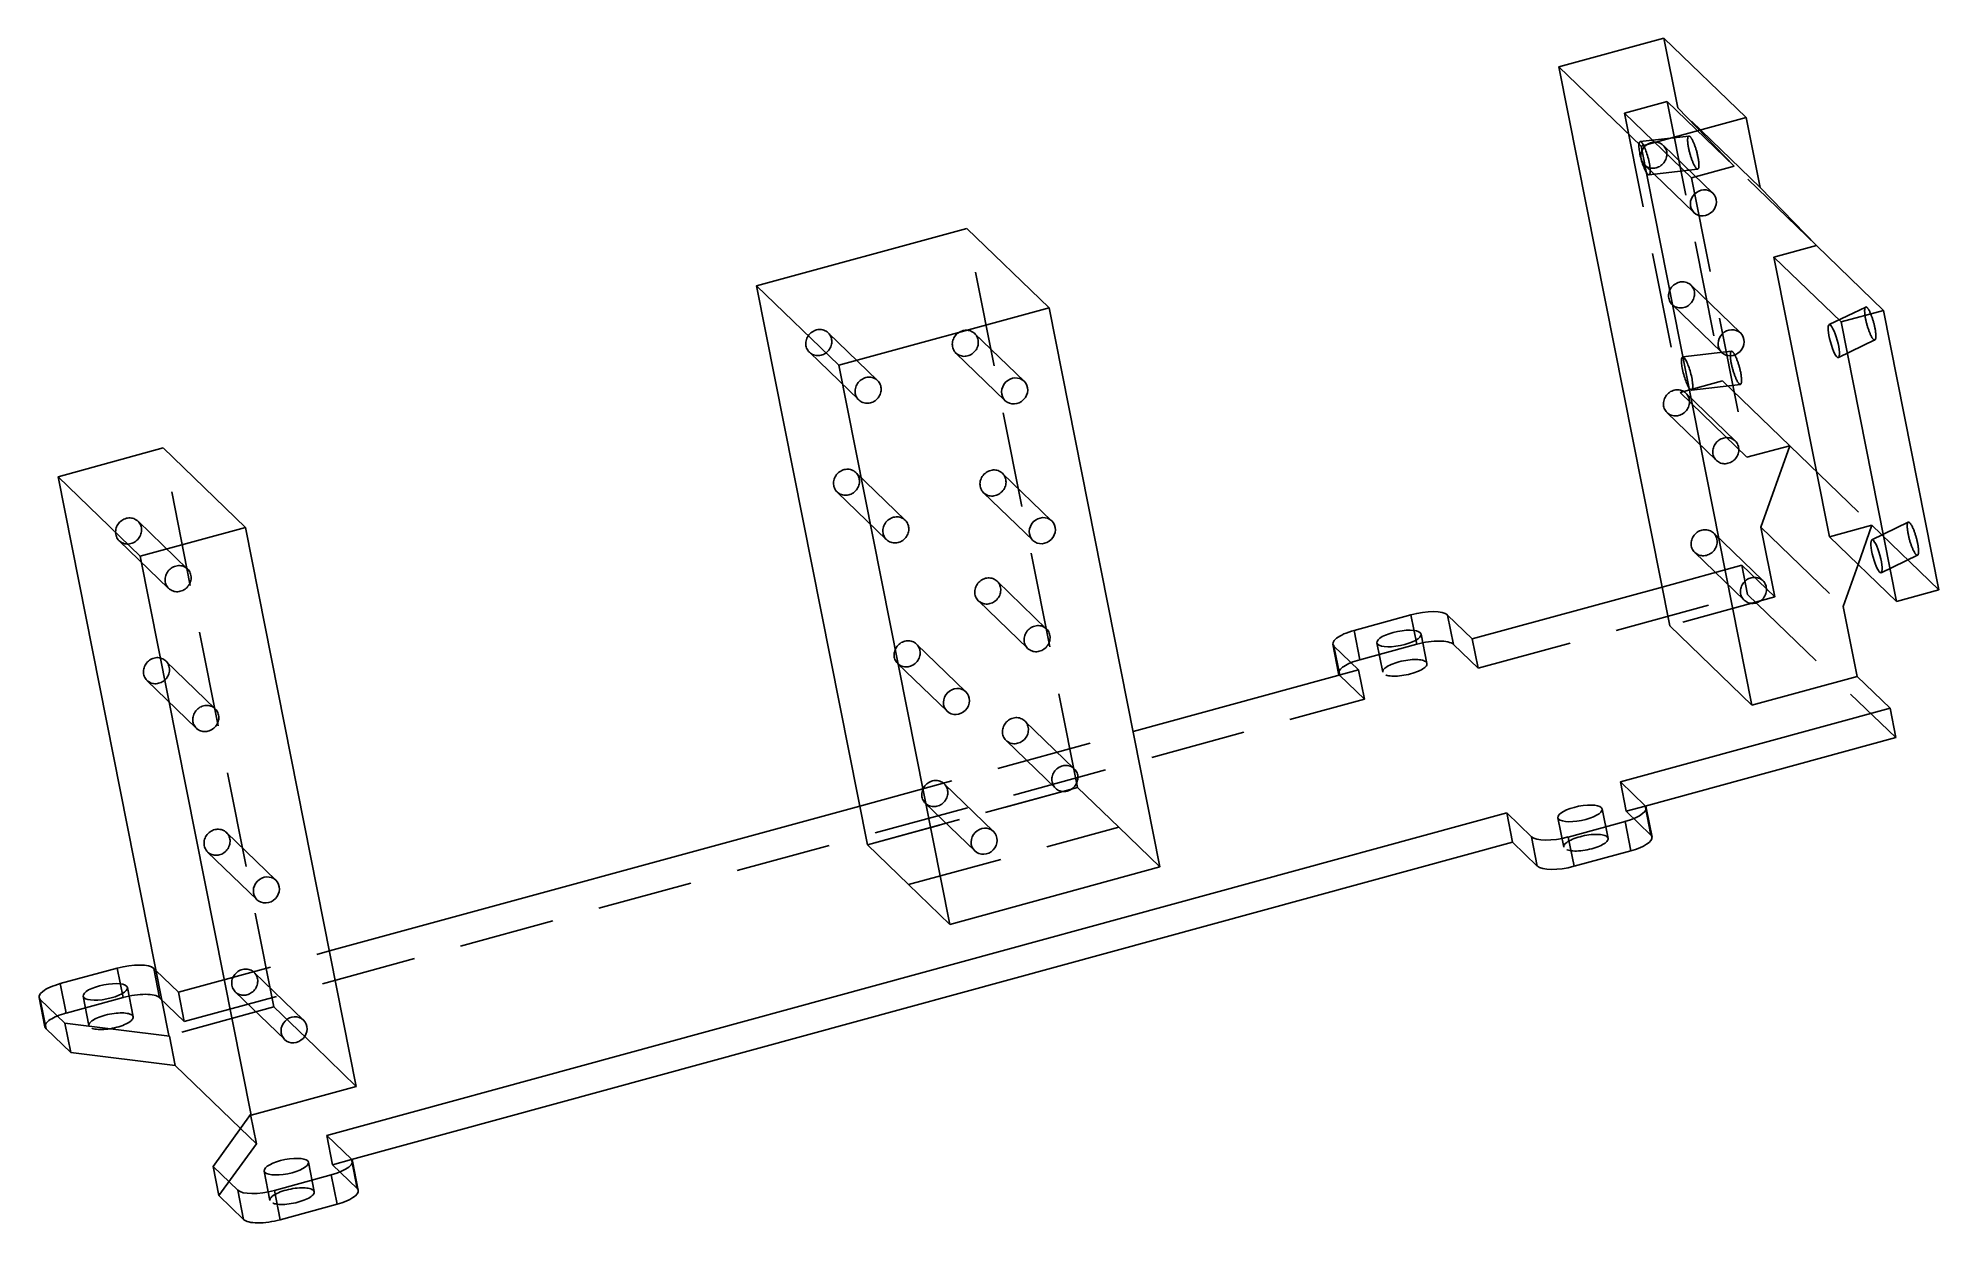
# Model space of a CAD drawing. Header units: millimetres. Extents: x -34 to 93, y -3 to 76.
import ezdxf

# ---------------------------------------------------------------- set-up
doc = ezdxf.new("R2010")
doc.units = ezdxf.units.MM
doc.linetypes.add('HIDDEN', pattern=[9.525, 6.35, -3.175])
doc.layers.get('0').update_dxf_attribs({"color": 253, "lineweight": 70, "true_color": 0x8faf8f})
doc.layers.add('Hidden', color=98, linetype='HIDDEN', lineweight=70, true_color=0x054805)

msp = doc.modelspace()

# ---------------------------------------------------------------- linework, layer by layer
at = {"color": 98, "lineweight": -3, "true_color": 0x054805}
for p, q in [((74.31, 75.78), (67.32, 73.87)), ((74.31, 75.78), (79.78, 70.5)), ((72.8, 68.59), (67.32, 73.87)), ((67.32, 73.87), (74.69, 36.7)), ((72.8, 68.59), (79.78, 70.5)), ((79.78, 70.5), (80.7, 65.85)), ((80.16, 31.41), (72.8, 68.59)), ((80.7, 65.85), (84.46, 61.98)), ((27.96, 63.12), (13.98, 59.3)), ((27.96, 63.12), (33.43, 57.83)), ((84.46, 61.98), (81.62, 61.2)), ((88.91, 57.67), (84.46, 61.98)), ((81.62, 61.2), (86.08, 56.9)), ((85.31, 42.62), (81.62, 61.2)), ((19.46, 54.02), (13.98, 59.3)), ((13.98, 59.3), (21.35, 22.13)), ((19.46, 54.02), (33.43, 57.83)), ((33.43, 57.83), (40.8, 20.66)), ((88.91, 57.67), (86.08, 56.9)), ((89.76, 38.31), (86.08, 56.9)), ((92.59, 39.09), (88.91, 57.67)), ((26.82, 16.84), (19.46, 54.02)), ((-25.48, 48.52), (-32.46, 46.61)), ((-25.48, 48.52), (-20, 43.24)), ((-26.99, 41.33), (-32.46, 46.61)), ((-32.46, 46.61), (-25.1, 9.44)), ((-26.99, 41.33), (-20, 43.24)), ((-20, 43.24), (-12.64, 6.06)), ((85.31, 42.62), (89.76, 38.31)), ((-19.62, 4.16), (-26.99, 41.33)), ((87.22, 40.77), (86.23, 37.97)), ((61.56, 35.83), (74.18, 39.27)), ((86.23, 37.97), (87.15, 33.32)), ((89.76, 38.31), (92.59, 39.09)), ((53.71, 36.39), (57.49, 37.42)), ((59.92, 37.41), (61.56, 35.83)), ((80.16, 31.41), (74.69, 36.7)), ((52.3, 35.48), (52.68, 33.52)), ((52.75, 33.42), (52.37, 35.35)), ((54.01, 33.76), (52.37, 35.35)), ((39.01, 29.67), (54.01, 33.76)), ((80.16, 31.41), (87.15, 33.32)), ((87.15, 33.32), (89.34, 31.21)), ((89.34, 31.21), (71.41, 26.31)), ((89.72, 29.26), (89.34, 31.21)), ((89.72, 29.26), (73.07, 24.71)), ((71.41, 26.31), (73.06, 24.73)), ((63.86, 24.25), (-14.6, 2.81)), ((-14.42, 15.07), (20.84, 24.7)), ((65.5, 22.66), (63.86, 24.25)), ((64.25, 22.3), (63.86, 24.25)), ((73.52, 22.65), (73.13, 24.6)), ((71.72, 23.68), (67.94, 22.65)), ((71.72, 23.68), (72.1, 21.73)), ((64.25, 22.3), (-12.94, 1.21)), ((24.09, 19.49), (21.35, 22.13)), ((24.09, 19.49), (21.35, 22.13)), ((65.89, 20.71), (64.25, 22.3)), ((65.5, 22.66), (65.89, 20.71)), ((68.33, 20.7), (67.94, 22.65)), ((72.1, 21.73), (68.33, 20.7)), ((26.82, 16.84), (40.8, 20.66)), ((40.8, 20.66), (26.82, 16.84)), ((26.82, 16.84), (24.09, 19.49)), ((26.82, 16.84), (24.09, 19.49)), ((-32.31, 12.9), (-28.53, 13.93)), ((-26.09, 13.91), (-25.96, 13.78)), ((-33.72, 11.98), (-33.33, 10.03)), ((-33.26, 9.9), (-33.65, 11.85)), ((-32.01, 10.27), (-33.65, 11.85)), ((-25.06, 9.41), (-32.01, 10.27)), ((-32.01, 10.27), (-31.62, 8.31)), ((-31.62, 8.31), (-33.26, 9.9)), ((-25.06, 9.41), (-25.1, 9.44)), ((-24.67, 7.45), (-25.06, 9.41)), ((-24.67, 7.45), (-31.62, 8.31)), ((-20.33, 3.26), (-24.67, 7.45)), ((-19.62, 4.16), (-12.64, 6.06)), ((-22.15, 0.75), (-19.66, 4.19)), ((-19.62, 4.16), (-19.66, 4.19)), ((-14.6, 2.81), (-12.96, 1.23)), ((-20.51, -0.83), (-22.15, 0.75)), ((-21.77, -1.2), (-22.15, 0.75)), ((-14.3, 0.18), (-18.08, -0.85)), ((-14.3, 0.18), (-13.91, -1.77)), ((-12.5, -0.85), (-12.89, 1.1)), ((-20.13, -2.79), (-21.77, -1.2)), ((-20.51, -0.83), (-20.13, -2.79)), ((-17.69, -2.8), (-18.08, -0.85)), ((-13.91, -1.77), (-17.69, -2.8))]:
    msp.add_line(p, q, dxfattribs=at)
for centre, major_axis, ratio in [((76.93, 64.82), (0.625, 0.647), 0.924817), ((78.77, 55.52), (0.625, 0.647), 0.924817), ((31.14, 52.31), (0.625, 0.647), 0.924817), ((32.98, 43.02), (0.625, 0.647), 0.924817), ((56.69, 35.85), (-1.47, -0.29), 0.320048), ((27.27, 31.66), (0.625, 0.647), 0.924817), ((68.73, 24.22), (-1.47, -0.29), 0.320048), ((29.11, 22.37), (0.625, 0.647), 0.924817), ((-18.61, 19.13), (0.625, 0.647), 0.924817), ((-29.32, 12.35), (-1.47, -0.29), 0.320048), ((-16.77, 9.83), (0.625, 0.647), 0.924817), ((-17.28, 0.73), (-1.47, -0.29), 0.320048)]:
    msp.add_ellipse(centre, major_axis=major_axis, ratio=ratio, dxfattribs=at)
at = {"color": 98, "lineweight": -3, "true_color": 0x054805, "extrusion": (6.02427e-17, 1.64568e-17, -1)}
for centre in [(85.6, 55.63), (88.44, 41.32)]:
    msp.add_ellipse(centre, major_axis=(-0.3, 1.1), ratio=0.205628, dxfattribs=at)
at = {"color": 98, "lineweight": -3, "true_color": 0x054805, "extrusion": (5.44523e-17, 1.07904e-17, -1)}
for centre, start_param, end_param in [((58.03, 36.9), 4.493604, 6.0644), ((54.26, 35.86), 2.922807, 4.493604), ((54.64, 33.91), 2.95692, 3.141691), ((71.17, 24.21), 6.0644, 7.635196), ((67.39, 23.18), 1.352011, 2.922807), ((71.55, 22.26), 0.000099, 1.352011), ((67.78, 21.23), 1.352011, 2.922807), ((-27.98, 13.4), 4.493604, 6.0644), ((-31.76, 12.37), 2.922807, 4.493604), ((-14.85, 0.71), 6.0644, 7.635196), ((-18.62, -0.32), 1.352011, 2.922807)]:
    msp.add_ellipse(centre, major_axis=(1.96, 0.39), ratio=0.320048, start_param=start_param, end_param=end_param, dxfattribs=at)
at = {"color": 98, "lineweight": -3, "true_color": 0x054805}
for centre, start_param, end_param in [((-31.37, 10.42), 6.283087, 6.501971), ((-14.46, -1.24), 1.789582, 3.141494), ((-18.24, -2.27), 0.218785, 1.789582)]:
    msp.add_ellipse(centre, major_axis=(-1.96, -0.39), ratio=0.320048, start_param=start_param, end_param=end_param, dxfattribs=at)
at = {"layer": 'Hidden', "lineweight": -3}
for p, q in [((75.23, 71.13), (74.31, 75.78)), ((71.69, 70.79), (74.53, 71.56)), ((71.69, 70.79), (75.38, 52.2)), ((71.69, 70.79), (76.15, 66.49)), ((74.53, 71.56), (78.21, 52.98)), ((78.98, 67.26), (74.53, 71.56)), ((80.7, 65.85), (75.23, 71.13)), ((78.98, 67.26), (75.23, 71.13)), ((72.73, 68.89), (75.97, 69.26)), ((77.55, 65.46), (74.27, 68.64)), ((73.02, 67.34), (76.3, 64.17)), ((76.55, 67.06), (73.31, 66.69)), ((76.15, 66.49), (78.98, 67.26)), ((84.46, 61.98), (78.98, 67.26)), ((76.15, 66.49), (79.83, 47.9)), ((35.32, 25.95), (27.96, 63.12)), ((79.39, 56.17), (76.11, 59.34)), ((74.86, 58.05), (78.14, 54.88)), ((85.3, 56.72), (87.72, 57.89)), ((22.02, 53.01), (18.74, 56.18)), ((31.77, 52.96), (28.48, 56.13)), ((88.33, 55.7), (85.91, 54.53)), ((17.49, 54.88), (20.77, 51.71)), ((27.23, 54.83), (30.51, 51.66)), ((75.56, 54.57), (78.8, 54.95)), ((78.21, 52.98), (75.38, 52.2)), ((79.83, 47.9), (75.38, 52.2)), ((79.05, 48.99), (75.76, 52.16)), ((79.39, 52.75), (76.15, 52.37)), ((78.21, 52.98), (82.67, 48.67)), ((74.51, 50.87), (77.79, 47.7)), ((-18.11, 11.35), (-25.48, 48.52)), ((82.67, 48.67), (79.83, 47.9)), ((80.75, 43.25), (82.67, 48.67)), ((82.67, 48.67), (88.14, 43.39)), ((23.87, 43.71), (20.58, 46.89)), ((33.61, 43.66), (30.32, 46.84)), ((19.33, 45.59), (22.62, 42.42)), ((29.07, 45.54), (32.36, 42.37)), ((-23.86, 40.47), (-27.14, 43.65)), ((80.75, 43.25), (86.23, 37.97)), ((81.68, 38.61), (80.75, 43.25)), ((85.31, 42.62), (88.14, 43.39)), ((88.14, 43.39), (87.22, 40.77)), ((90.55, 43.58), (88.13, 42.41)), ((88.14, 43.39), (92.59, 39.09)), ((-28.39, 42.35), (-25.11, 39.18)), ((80.89, 39.7), (77.6, 42.87)), ((74.18, 39.27), (79.49, 40.72)), ((76.35, 41.58), (79.64, 38.4)), ((79.49, 40.72), (81.68, 38.61)), ((79.49, 40.72), (79.87, 38.77)), ((88.75, 40.22), (91.17, 41.39)), ((33.26, 36.48), (29.98, 39.66)), ((28.73, 38.36), (32.01, 35.19)), ((61.95, 33.87), (79.87, 38.77)), ((81.68, 38.61), (74.69, 36.7)), ((79.87, 38.77), (89.72, 29.26)), ((57.87, 35.47), (57.49, 37.42)), ((59.92, 37.41), (60.31, 35.46)), ((27.9, 32.31), (24.61, 35.48)), ((53.71, 36.39), (54.1, 34.44)), ((54.1, 34.44), (57.87, 35.47)), ((55.22, 35.56), (55.61, 33.61)), ((58.55, 34.19), (58.16, 36.14)), ((60.31, 35.46), (61.95, 33.87)), ((61.95, 33.87), (61.56, 35.83)), ((-22.01, 31.18), (-25.3, 34.35)), ((23.36, 34.18), (26.65, 31.01)), ((-26.55, 33.06), (-23.27, 29.89)), ((52.76, 33.4), (52.75, 33.42)), ((54.4, 31.81), (52.76, 33.4)), ((54.01, 33.76), (54.4, 31.81)), ((-24.07, 10.38), (54.4, 31.81)), ((35.1, 27.19), (31.82, 30.36)), ((20.84, 24.7), (39.01, 29.67)), ((30.57, 29.07), (33.85, 25.9)), ((35.32, 25.95), (21.35, 22.13)), ((21.35, 22.13), (35.32, 25.95)), ((29.74, 23.01), (26.45, 26.19)), ((35.32, 25.95), (38.06, 23.3)), ((35.32, 25.95), (38.06, 23.3)), ((71.41, 26.31), (71.8, 24.36)), ((25.2, 24.89), (28.49, 21.72)), ((70.59, 22.56), (70.2, 24.52)), ((73.07, 24.71), (71.8, 24.36)), ((71.8, 24.36), (73.44, 22.77)), ((73.44, 22.77), (73.06, 24.73)), ((-17.98, 19.77), (-21.27, 22.95)), ((24.09, 19.49), (38.06, 23.3)), ((38.06, 23.3), (40.8, 20.66)), ((38.06, 23.3), (40.8, 20.66)), ((67.26, 23.93), (67.65, 21.98)), ((-22.52, 21.65), (-19.23, 18.48)), ((-28.14, 11.98), (-28.53, 13.93)), ((-26.09, 13.91), (-25.71, 11.96)), ((-24.45, 12.33), (-14.42, 15.07)), ((-32.31, 12.9), (-31.92, 10.94)), ((-27.47, 10.69), (-27.85, 12.65)), ((-25.96, 13.78), (-24.45, 12.33)), ((-16.14, 10.48), (-19.43, 13.65)), ((-31.92, 10.94), (-28.14, 11.98)), ((-30.79, 12.06), (-30.41, 10.11)), ((-25.71, 11.96), (-24.07, 10.38)), ((-24.07, 10.38), (-24.45, 12.33)), ((-20.68, 12.36), (-17.39, 9.19)), ((-18.11, 11.35), (-25.1, 9.44)), ((-18.11, 11.35), (-15.37, 8.71)), ((-15.37, 8.71), (-12.64, 6.06)), ((-19.27, 2.24), (-19.66, 4.19)), ((-19.27, 2.24), (-20.33, 3.26)), ((-14.6, 2.81), (-14.22, 0.86)), ((-21.77, -1.2), (-19.27, 2.24)), ((-18.76, 0.43), (-18.37, -1.52)), ((-15.43, -0.93), (-15.81, 1.02)), ((-12.94, 1.21), (-14.22, 0.86)), ((-14.22, 0.86), (-12.57, -0.72)), ((-12.57, -0.72), (-12.96, 1.23))]:
    msp.add_line(p, q, dxfattribs=at)
at = {"layer": 'Hidden', "lineweight": -3, "extrusion": (6.02427e-17, 1.64568e-17, -1)}
for centre in [(73.02, 67.79), (75.85, 53.47)]:
    msp.add_ellipse(centre, major_axis=(-0.3, 1.1), ratio=0.205628, dxfattribs=at)
at = {"layer": 'Hidden', "lineweight": -3}
for centre, major_axis, ratio in [((73.64, 67.99), (0.625, 0.647), 0.924817), ((75.48, 58.7), (0.625, 0.647), 0.924817), ((27.86, 55.48), (0.625, 0.647), 0.924817), ((29.7, 46.19), (0.625, 0.647), 0.924817), ((23.99, 34.83), (0.625, 0.647), 0.924817), ((57.08, 33.9), (-1.47, -0.29), 0.320048), ((25.83, 25.54), (0.625, 0.647), 0.924817), ((-21.89, 22.3), (0.625, 0.647), 0.924817), ((69.12, 22.27), (-1.47, -0.29), 0.320048), ((-20.05, 13), (0.625, 0.647), 0.924817), ((-28.94, 10.4), (-1.47, -0.29), 0.320048), ((-16.9, -1.23), (-1.47, -0.29), 0.320048)]:
    msp.add_ellipse(centre, major_axis=major_axis, ratio=ratio, dxfattribs=at)
at = {"layer": 'Hidden', "lineweight": -3, "extrusion": (3.85633e-17, 3.99295e-17, -1)}
for centre in [(18.12, 55.53), (21.4, 52.36), (78.42, 48.34), (19.96, 46.24), (-27.77, 43), (23.24, 43.07), (-24.48, 39.83), (29.35, 39.01), (80.26, 39.05), (32.63, 35.84), (-25.92, 33.71), (-22.64, 30.53), (31.19, 29.72), (34.48, 26.54)]:
    msp.add_ellipse(centre, major_axis=(-0.625, -0.647), ratio=0.924817, dxfattribs=at)
at = {"layer": 'Hidden', "lineweight": -3, "extrusion": (5.92111e-17, -1.85985e-17, -1)}
for centre in [(75.14, 51.52), (76.98, 42.22)]:
    msp.add_ellipse(centre, major_axis=(-0.625, -0.647), ratio=0.924817, dxfattribs=at)
at = {"layer": 'Hidden', "lineweight": -3, "extrusion": (5.44523e-17, 1.07904e-17, -1)}
for centre, start_param, end_param in [((58.42, 34.94), 4.493604, 6.0644), ((54.64, 33.91), 3.141691, 4.493604), ((54.64, 33.91), 2.922807, 2.95692), ((71.55, 22.26), 6.0644, 6.283284)]:
    msp.add_ellipse(centre, major_axis=(1.96, 0.39), ratio=0.320048, start_param=start_param, end_param=end_param, dxfattribs=at)
at = {"layer": 'Hidden', "lineweight": -3}
for centre, start_param, end_param in [((-27.6, 11.45), 3.360378, 4.931174), ((-31.37, 10.42), 4.931174, 6.283087), ((-14.46, -1.24), 3.141494, 3.360378)]:
    msp.add_ellipse(centre, major_axis=(-1.96, -0.39), ratio=0.320048, start_param=start_param, end_param=end_param, dxfattribs=at)
for points, knots in [([(75.95, 68.46), (75.89, 68.74), (75.87, 68.98), (75.9, 69.21), (75.93, 69.26), (75.97, 69.26)], [0.5, 0.5, 0.5, 0.5, 0.625, 0.625, 0.7022985, 0.7022985, 0.7022985, 0.7022985]), ([(76.55, 67.06), (76.53, 67.06), (76.5, 67.07), (76.39, 67.18), (76.28, 67.38), (76.09, 67.88), (76, 68.19), (75.95, 68.46)], [0.2022985, 0.2022985, 0.2022985, 0.2022985, 0.25, 0.25, 0.375, 0.375, 0.5, 0.5, 0.5, 0.5]), ([(75.97, 69.26), (75.99, 69.26), (76.02, 69.25), (76.13, 69.14), (76.23, 68.95), (76.43, 68.45), (76.52, 68.14), (76.57, 67.86)], [0.7022985, 0.7022985, 0.7022985, 0.7022985, 0.75, 0.75, 0.875, 0.875, 1, 1, 1, 1]), ([(76.57, 67.86), (76.63, 67.59), (76.65, 67.34), (76.62, 67.12), (76.59, 67.07), (76.55, 67.06)], [0, 0, 0, 0, 0.125, 0.125, 0.2022985, 0.2022985, 0.2022985, 0.2022985]), ([(87.72, 57.89), (87.69, 57.88), (87.67, 57.83), (87.64, 57.62), (87.66, 57.38), (87.71, 57.1)], [-0.6909943, -0.6909943, -0.6909943, -0.6909943, -0.625, -0.625, -0.5, -0.5, -0.5, -0.5]), ([(87.71, 57.1), (87.77, 56.82), (87.86, 56.52), (88.05, 56.01), (88.15, 55.82), (88.27, 55.7), (88.31, 55.69), (88.33, 55.7)], [-0.5, -0.5, -0.5, -0.5, -0.375, -0.375, -0.25, -0.25, -0.1909943, -0.1909943, -0.1909943, -0.1909943]), ([(88.34, 56.5), (88.28, 56.78), (88.19, 57.08), (88, 57.59), (87.9, 57.78), (87.78, 57.89), (87.74, 57.91), (87.72, 57.89)], [-1, -1, -1, -1, -0.875, -0.875, -0.75, -0.75, -0.6909943, -0.6909943, -0.6909943, -0.6909943]), ([(88.33, 55.7), (88.36, 55.72), (88.38, 55.76), (88.41, 55.98), (88.39, 56.22), (88.34, 56.5)], [-0.1909943, -0.1909943, -0.1909943, -0.1909943, -0.125, -0.125, 0, 0, 0, 0]), ([(78.8, 54.95), (78.77, 54.95), (78.74, 54.9), (78.71, 54.67), (78.73, 54.43), (78.78, 54.15)], [-0.7022985, -0.7022985, -0.7022985, -0.7022985, -0.625, -0.625, -0.5, -0.5, -0.5, -0.5]), ([(79.41, 53.55), (79.35, 53.83), (79.26, 54.14), (79.07, 54.64), (78.97, 54.83), (78.85, 54.94), (78.83, 54.95), (78.8, 54.95)], [-1, -1, -1, -1, -0.875, -0.875, -0.75, -0.75, -0.7022985, -0.7022985, -0.7022985, -0.7022985]), ([(78.78, 54.15), (78.84, 53.88), (78.93, 53.57), (79.12, 53.06), (79.22, 52.87), (79.34, 52.76), (79.36, 52.75), (79.39, 52.75)], [-0.5, -0.5, -0.5, -0.5, -0.375, -0.375, -0.25, -0.25, -0.2022985, -0.2022985, -0.2022985, -0.2022985]), ([(79.39, 52.75), (79.43, 52.76), (79.45, 52.8), (79.48, 53.03), (79.46, 53.27), (79.41, 53.55)], [-0.2022985, -0.2022985, -0.2022985, -0.2022985, -0.125, -0.125, 0, 0, 0, 0]), ([(90.55, 43.58), (90.52, 43.57), (90.5, 43.52), (90.47, 43.31), (90.5, 43.07), (90.55, 42.79)], [0.3090057, 0.3090057, 0.3090057, 0.3090057, 0.375, 0.375, 0.5, 0.5, 0.5, 0.5]), ([(91.17, 42.19), (91.12, 42.46), (91.03, 42.77), (90.84, 43.27), (90.73, 43.47), (90.61, 43.58), (90.58, 43.59), (90.55, 43.58)], [0, 0, 0, 0, 0.125, 0.125, 0.25, 0.25, 0.3090057, 0.3090057, 0.3090057, 0.3090057]), ([(90.55, 42.79), (90.6, 42.51), (90.69, 42.2), (90.89, 41.7), (90.99, 41.51), (91.11, 41.39), (91.14, 41.38), (91.17, 41.39)], [0.5, 0.5, 0.5, 0.5, 0.625, 0.625, 0.75, 0.75, 0.8090057, 0.8090057, 0.8090057, 0.8090057]), ([(91.17, 41.39), (91.2, 41.41), (91.22, 41.45), (91.25, 41.67), (91.23, 41.91), (91.17, 42.19)], [0.8090057, 0.8090057, 0.8090057, 0.8090057, 0.875, 0.875, 1, 1, 1, 1])]:
    msp.add_open_spline(points, degree=3, knots=knots, dxfattribs=at)

doc.saveas('drawing.dxf')
